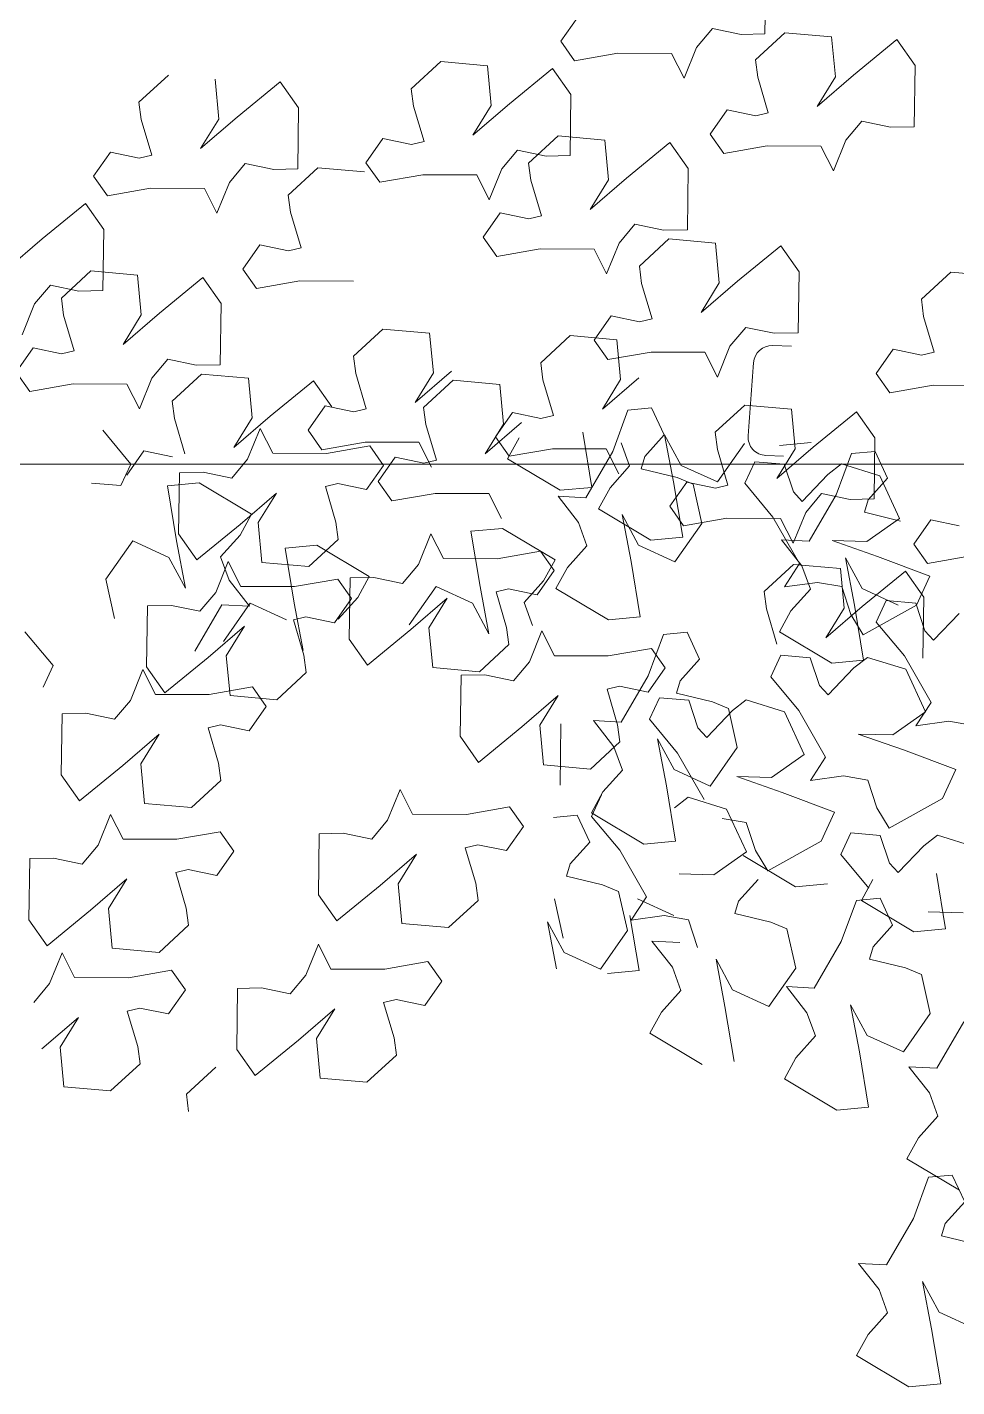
# Model space of a CAD drawing. Header units: metres. Extents: x -44 to 358, y -286 to 66.
# Drawn here: x 267.284 to 267.707, y 11.247 to 11.865 of the extents above; entities that cross this region are included whole.
import ezdxf

# ---------------------------------------------------------------- set-up
doc = ezdxf.new("R2010")
doc.units = ezdxf.units.M
doc.header["$LTSCALE"] = 0.3
doc.linetypes.add('CONTINU', pattern=[0])
doc.layers.add('arbustos', color=95, linetype='Continuous', lineweight=0)
doc.layers.add('EL0', color=7, linetype='Continuous', lineweight=15)
doc.layers.add('matas', color=74, linetype='Continuous', lineweight=0, transparency=0.6)

# ---------------------------------------------------------------- blocks, each defined once
blk = doc.blocks.new('A$C4E4C09DE')
at = {"layer": 'matas', "color": 97, "linetype": 'CONTINU', "true_color": 0x467138}
for p, q in [((93.954, 78.949), (93.893, 75.96)), ((87.437, 75.913), (86.495, 74.67)), ((89.492, 74.103), (87.437, 75.913)), ((90.626, 75.925), (90.376, 73.989)), ((92.918, 76.049), (90.626, 75.925)), ((94.314, 74.671), (92.918, 76.049)), ((93.893, 75.96), (95.061, 75.895)), ((95.061, 75.895), (96.468, 76.138)), ((96.468, 76.138), (97.211, 75.187)), ((103.862, 75.252), (103.073, 76.468)), ((97.211, 75.187), (97.768, 73.658)), ((103.158, 74.323), (103.862, 75.252)), ((86.495, 74.67), (86.433, 71.681)), ((94.172, 73.833), (94.314, 74.671)), ((97.768, 73.658), (98.426, 74.851)), ((98.426, 74.851), (101.054, 74.766)), ((101.054, 74.766), (103.158, 74.323)), ((91.217, 72.509), (89.492, 74.103)), ((90.376, 73.989), (91.217, 72.509)), ((104.221, 73.915), (103.279, 72.672)), ((106.276, 72.105), (104.221, 73.915)), ((107.41, 73.927), (107.16, 71.991)), ((109.702, 74.051), (107.41, 73.927)), ((111.098, 72.672), (109.702, 74.051)), ((93.599, 72.114), (94.172, 73.833)), ((103.279, 72.672), (103.218, 69.683)), ((110.957, 71.835), (111.098, 72.672)), ((117.517, 72.792), (116.575, 71.549)), ((119.572, 70.982), (117.517, 72.792)), ((120.706, 72.804), (120.456, 70.868)), ((124.394, 71.549), (122.998, 72.928)), ((87.601, 71.617), (89.009, 71.86)), ((89.009, 71.86), (89.752, 70.909)), ((94.206, 71.947), (93.599, 72.114)), ((95.614, 72.19), (94.206, 71.947)), ((96.403, 70.974), (95.614, 72.19)), ((108.001, 70.511), (106.276, 72.105)), ((107.16, 71.991), (108.001, 70.511)), ((86.433, 71.681), (87.601, 71.617)), ((110.383, 70.116), (110.957, 71.835)), ((116.575, 71.549), (116.513, 68.56)), ((124.252, 70.712), (124.394, 71.549)), ((89.752, 70.909), (90.309, 69.38)), ((90.309, 69.38), (90.967, 70.573)), ((90.967, 70.573), (93.594, 70.488)), ((95.699, 70.045), (96.403, 70.974)), ((103.839, 70.624), (101.546, 70.501)), ((105.234, 69.246), (103.839, 70.624)), ((121.297, 69.388), (119.572, 70.982)), ((120.456, 70.868), (121.297, 69.388)), ((123.679, 68.993), (124.252, 70.712)), ((93.594, 70.488), (95.699, 70.045)), ((98.357, 70.489), (97.415, 69.246)), ((100.412, 68.679), (98.357, 70.489)), ((101.546, 70.501), (101.296, 68.565)), ((104.386, 69.618), (105.793, 69.862)), ((105.793, 69.862), (106.536, 68.911)), ((110.991, 69.948), (110.383, 70.116)), ((112.398, 70.192), (110.991, 69.948)), ((113.187, 68.976), (112.398, 70.192)), ((97.415, 69.246), (97.354, 66.257)), ((103.218, 69.683), (104.386, 69.618)), ((105.093, 68.409), (105.234, 69.246)), ((102.137, 67.085), (100.412, 68.679)), ((101.296, 68.565), (102.137, 67.085)), ((106.536, 68.911), (107.093, 67.381)), ((107.093, 67.381), (107.751, 68.575)), ((107.751, 68.575), (110.379, 68.49)), ((112.483, 68.047), (113.187, 68.976)), ((115.538, 68.649), (113.246, 68.526)), ((116.934, 67.271), (115.538, 68.649)), ((116.513, 68.56), (117.681, 68.495)), ((117.681, 68.495), (119.089, 68.739)), ((119.089, 68.739), (119.832, 67.788)), ((124.286, 68.825), (123.679, 68.993)), ((125.694, 69.069), (124.286, 68.825)), ((126.483, 67.853), (125.694, 69.069)), ((104.52, 66.69), (105.093, 68.409)), ((110.379, 68.49), (112.483, 68.047)), ((125.779, 66.924), (126.483, 67.853)), ((116.793, 66.434), (116.934, 67.271)), ((119.832, 67.788), (120.389, 66.258)), ((120.389, 66.258), (121.047, 67.452)), ((121.047, 67.452), (123.674, 67.367)), ((123.674, 67.367), (125.779, 66.924)), ((105.127, 66.522), (104.52, 66.69)), ((106.534, 66.766), (105.127, 66.522)), ((107.323, 65.549), (106.534, 66.766)), ((97.354, 66.257), (98.522, 66.192)), ((98.522, 66.192), (99.929, 66.436)), ((99.929, 66.436), (100.672, 65.484)), ((116.219, 64.715), (116.793, 66.434)), ((126.841, 66.516), (125.899, 65.273)), ((128.896, 64.706), (126.841, 66.516)), ((92.762, 65.634), (91.82, 64.392)), ((94.817, 63.824), (92.762, 65.634)), ((95.952, 65.646), (95.702, 63.71)), ((98.244, 65.77), (95.952, 65.646)), ((99.639, 64.392), (98.244, 65.77)), ((100.672, 65.484), (101.229, 63.955)), ((106.619, 64.621), (107.323, 65.549)), ((125.899, 65.273), (125.838, 62.284)), ((84.394, 64.63), (82.102, 64.506)), ((85.79, 63.252), (84.394, 64.63)), ((101.229, 63.955), (101.887, 65.149)), ((101.887, 65.149), (104.515, 65.063)), ((104.515, 65.063), (106.619, 64.621)), ((116.827, 64.547), (116.219, 64.715)), ((118.234, 64.791), (116.827, 64.547)), ((119.023, 63.574), (118.234, 64.791)), ((130.621, 63.112), (128.896, 64.706)), ((91.82, 64.392), (91.759, 61.403)), ((99.498, 63.554), (99.639, 64.392)), ((85.649, 62.414), (85.79, 63.252)), ((96.543, 62.23), (94.817, 63.824)), ((95.702, 63.71), (96.543, 62.23)), ((98.925, 61.835), (99.498, 63.554)), ((118.319, 62.646), (119.023, 63.574)), ((126.459, 63.225), (124.167, 63.101)), ((127.855, 61.847), (126.459, 63.225)), ((113.587, 63.174), (116.215, 63.089)), ((116.215, 63.089), (118.319, 62.646)), ((120.977, 63.089), (120.036, 61.847)), ((123.032, 61.279), (120.977, 63.089)), ((124.167, 63.101), (123.917, 61.165)), ((85.075, 60.695), (85.649, 62.414)), ((100.94, 61.911), (99.532, 61.668)), ((101.728, 60.695), (100.94, 61.911)), ((125.838, 62.284), (127.006, 62.219)), ((127.006, 62.219), (128.413, 62.463)), ((128.413, 62.463), (129.156, 61.511)), ((91.759, 61.403), (92.927, 61.338)), ((92.927, 61.338), (94.335, 61.581)), ((94.335, 61.581), (95.078, 60.63)), ((99.532, 61.668), (98.925, 61.835)), ((120.036, 61.847), (119.974, 58.858)), ((124.758, 59.685), (123.032, 61.279)), ((127.713, 61.009), (127.855, 61.847)), ((129.156, 61.511), (129.713, 59.982)), ((85.683, 60.528), (85.075, 60.695)), ((87.09, 60.771), (85.683, 60.528)), ((87.879, 59.555), (87.09, 60.771)), ((92.99, 60.734), (92.06, 60.734)), ((92.99, 60.734), (92.06, 60.734)), ((95.078, 60.63), (95.635, 59.101)), ((100.612, 60.755), (100.362, 58.819)), ((102.905, 60.879), (100.612, 60.755)), ((101.025, 59.766), (101.728, 60.695)), ((104.3, 59.501), (102.905, 60.879)), ((109.783, 60.755), (109.533, 58.819)), ((112.075, 60.879), (109.783, 60.755)), ((113.471, 59.501), (112.075, 60.879)), ((123.917, 61.165), (124.758, 59.685)), ((127.14, 59.291), (127.713, 61.009)), ((95.635, 59.101), (96.293, 60.294)), ((96.293, 60.294), (98.92, 60.209)), ((98.92, 60.209), (101.025, 59.766)), ((87.175, 58.626), (87.879, 59.555)), ((104.159, 58.663), (104.3, 59.501)), ((113.329, 58.663), (113.471, 59.501)), ((127.747, 59.123), (127.14, 59.291)), ((129.155, 59.366), (127.747, 59.123)), ((129.944, 58.15), (129.155, 59.366)), ((82.443, 59.154), (85.071, 59.069)), ((85.071, 59.069), (87.175, 58.626)), ((101.203, 57.339), (99.478, 58.933)), ((100.362, 58.819), (101.203, 57.339)), ((103.585, 56.944), (104.159, 58.663)), ((110.374, 57.339), (108.648, 58.933)), ((109.533, 58.819), (110.374, 57.339)), ((112.756, 56.944), (113.329, 58.663)), ((119.974, 58.858), (121.142, 58.793)), ((121.142, 58.793), (122.55, 59.036)), ((122.55, 59.036), (123.293, 58.085)), ((106.265, 58.372), (106.015, 56.436)), ((108.558, 58.496), (106.265, 58.372)), ((109.953, 57.117), (108.558, 58.496)), ((115.383, 58.235), (114.441, 56.992)), ((117.438, 56.425), (115.383, 58.235)), ((118.572, 58.247), (118.322, 56.311)), ((120.864, 58.37), (118.572, 58.247)), ((122.26, 56.992), (120.864, 58.37)), ((123.293, 58.085), (123.85, 56.556)), ((129.24, 57.221), (129.944, 58.15)), ((88.769, 57.642), (87.828, 56.399)), ((90.824, 55.832), (88.769, 57.642)), ((91.959, 57.653), (91.709, 55.718)), ((94.251, 57.777), (91.959, 57.653)), ((95.647, 56.399), (94.251, 57.777)), ((98.796, 57.479), (98.138, 56.188)), ((99.953, 57.334), (98.796, 57.479)), ((100.621, 55.29), (99.953, 57.334)), ((123.85, 56.556), (124.508, 57.749)), ((124.508, 57.749), (127.135, 57.664)), ((127.135, 57.664), (129.24, 57.221)), ((104.193, 56.777), (103.585, 56.944)), ((105.6, 57.02), (104.193, 56.777)), ((106.856, 54.956), (105.131, 56.55)), ((106.389, 55.804), (105.6, 57.02)), ((109.812, 56.28), (109.953, 57.117)), ((113.363, 56.777), (112.756, 56.944)), ((114.771, 57.02), (113.363, 56.777)), ((115.559, 55.804), (114.771, 57.02)), ((122.119, 56.155), (122.26, 56.992)), ((87.828, 56.399), (87.766, 53.41)), ((90.931, 56.064), (92.478, 55.87)), ((94.199, 55.895), (95.452, 53.972)), ((95.505, 55.562), (95.647, 56.399)), ((97.254, 54.723), (98.115, 56.192)), ((98.115, 56.192), (97.597, 53.901)), ((98.138, 56.188), (99.052, 55.091)), ((102.128, 56.181), (101.588, 53.496)), ((106.015, 56.436), (106.856, 54.956)), ((109.238, 54.561), (109.812, 56.28)), ((119.163, 54.831), (117.438, 56.425)), ((118.322, 56.311), (119.163, 54.831)), ((121.545, 54.436), (122.119, 56.155)), ((87.796, 55.738), (87.137, 54.447)), ((88.952, 55.593), (87.796, 55.738)), ((89.621, 53.549), (88.952, 55.593)), ((92.55, 54.237), (90.824, 55.832)), ((91.709, 55.718), (92.55, 54.237)), ((93.129, 55.35), (92.268, 55.35)), ((93.129, 55.35), (92.268, 55.35)), ((94.932, 53.843), (95.505, 55.562)), ((99.781, 54.604), (100.234, 55.723)), ((100.295, 54.21), (100.953, 55.403)), ((101.861, 52.972), (100.621, 55.29)), ((100.953, 55.403), (103.581, 55.318)), ((103.581, 55.318), (105.685, 54.875)), ((105.755, 54.743), (105.227, 55.787)), ((105.685, 54.875), (106.389, 55.804)), ((109.466, 54.21), (110.124, 55.403)), ((110.124, 55.403), (112.751, 55.318)), ((112.751, 55.318), (114.856, 54.875)), ((114.856, 54.875), (115.559, 55.804)), ((117.91, 55.81), (117.252, 54.616)), ((118.467, 54.281), (117.91, 55.81)), ((125.606, 55.451), (124.17, 53.85)), ((87.525, 54.548), (86.486, 52.501)), ((89.417, 55.067), (87.525, 54.548)), ((90.071, 54.526), (89.417, 55.067)), ((92.215, 54.953), (91.722, 53.613)), ((93.663, 55.028), (92.215, 54.953)), ((94.115, 53.954), (93.663, 55.028)), ((95.452, 53.972), (97.254, 54.723)), ((99.052, 55.091), (99.211, 54.481)), ((100.696, 53.507), (99.781, 54.604)), ((103.135, 53.302), (105.755, 54.743)), ((109.846, 54.393), (109.238, 54.561)), ((111.253, 54.637), (109.846, 54.393)), ((112.042, 53.421), (111.253, 54.637)), ((112.52, 55.144), (111.816, 54.216)), ((114.624, 54.701), (112.52, 55.144)), ((117.252, 54.616), (114.624, 54.701)), ((87.137, 54.447), (88.052, 53.35)), ((91.273, 53.17), (90.071, 54.526)), ((92.679, 52.353), (94.115, 53.954)), ((96.947, 53.918), (95.539, 53.675)), ((97.435, 54.118), (96.639, 53.822)), ((97.735, 52.702), (96.947, 53.918)), ((97.597, 53.901), (97.057, 51.216)), ((99.211, 54.481), (97.435, 54.118)), ((111.816, 54.216), (112.605, 52.999)), ((119.21, 53.329), (118.467, 54.281)), ((123.56, 54.512), (122.153, 54.268)), ((124.349, 53.295), (123.56, 54.512)), ((87.766, 53.41), (88.934, 53.345)), ((88.052, 53.35), (88.21, 52.74)), ((88.934, 53.345), (90.342, 53.588)), ((90.861, 51.231), (89.621, 53.549)), ((90.342, 53.588), (91.085, 52.637)), ((91.722, 53.613), (91.273, 53.17)), ((95.539, 53.675), (94.932, 53.843)), ((96.639, 53.822), (96.144, 51.924)), ((101.224, 52.463), (100.696, 53.507)), ((101.588, 53.496), (103.135, 53.302)), ((111.338, 52.492), (112.042, 53.421)), ((112.605, 52.999), (114.012, 53.243)), ((114.012, 53.243), (114.62, 53.075)), ((120.617, 53.573), (119.21, 53.329)), ((121.785, 53.508), (120.617, 53.573)), ((121.724, 50.519), (121.785, 53.508)), ((124.17, 53.85), (124.622, 52.776)), ((88.21, 52.74), (86.435, 52.377)), ((91.085, 52.637), (91.642, 51.108)), ((97.032, 51.773), (97.735, 52.702)), ((103.224, 52.999), (101.861, 52.972)), ((102.178, 51.752), (103.224, 52.999)), ((105.948, 51.826), (106.606, 53.02)), ((106.606, 53.02), (109.234, 52.935)), ((109.234, 52.935), (111.338, 52.492)), ((114.62, 53.075), (114.046, 51.356)), ((117.843, 51.2), (117.002, 52.68)), ((117.002, 52.68), (118.727, 51.086)), ((120.798, 53.046), (118.178, 51.605)), ((122.345, 52.852), (120.798, 53.046)), ((121.805, 50.167), (122.345, 52.852)), ((124.622, 52.776), (126.07, 52.851)), ((84.956, 52.49), (83.549, 52.247)), ((85.745, 51.274), (84.956, 52.49)), ((86.486, 52.501), (88.038, 51.316)), ((91.292, 50.12), (92.679, 52.353)), ((91.642, 51.108), (92.3, 52.302)), ((92.3, 52.302), (94.927, 52.216)), ((94.927, 52.216), (97.032, 51.773)), ((96.144, 51.924), (97.397, 50.001)), ((98.605, 51.022), (101.224, 52.463)), ((99.198, 50.752), (100.06, 52.221)), ((100.06, 52.221), (99.542, 49.93)), ((85.041, 50.345), (85.745, 51.274)), ((89.74, 51.305), (87.497, 50.608)), ((88.038, 51.316), (89.74, 51.305)), ((92.224, 51.258), (90.861, 51.231)), ((91.178, 50.011), (92.224, 51.258)), ((101.726, 50.633), (102.178, 51.752)), ((105.878, 51.336), (103.259, 49.895)), ((107.426, 51.142), (105.878, 51.336)), ((114.046, 51.356), (113.905, 50.519)), ((118.178, 51.605), (118.706, 50.561)), ((82.937, 50.788), (85.041, 50.345)), ((87.497, 50.608), (84.902, 49.733)), ((97.057, 51.216), (98.605, 51.022)), ((97.397, 50.001), (99.198, 50.752)), ((102.64, 49.536), (101.726, 50.633)), ((106.886, 48.457), (107.426, 51.142)), ((109.38, 50.955), (108.722, 49.762)), ((109.937, 49.426), (109.38, 50.955)), ((117.593, 49.264), (117.843, 51.2)), ((118.706, 50.561), (119.621, 49.464)), ((118.727, 51.086), (120.782, 49.276)), ((86.104, 49.937), (85.162, 48.694)), ((88.159, 48.127), (86.104, 49.937)), ((88.198, 49.011), (89.06, 50.479)), ((89.06, 50.479), (88.542, 48.188)), ((89.293, 49.949), (89.043, 48.013)), ((91.585, 50.073), (89.293, 49.949)), ((90.726, 48.892), (91.178, 50.011)), ((91.996, 48.954), (91.292, 50.12)), ((92.981, 48.694), (91.585, 50.073)), ((99.542, 49.93), (99.002, 47.245)), ((103.259, 49.895), (103.787, 48.85)), ((103.99, 50.29), (103.286, 49.361)), ((106.095, 49.847), (103.99, 50.29)), ((114.94, 50.196), (112.321, 48.755)), ((113.905, 50.519), (115.3, 49.141)), ((116.487, 50.002), (114.94, 50.196)), ((115.947, 47.317), (116.487, 50.002)), ((120.782, 49.276), (121.724, 50.519)), ((121.287, 47.876), (121.805, 50.167)), ((123.95, 50.096), (122.148, 49.344)), ((125.203, 48.172), (123.95, 50.096)), ((84.902, 49.733), (85.507, 48.296)), ((89.198, 49.068), (90.393, 49.236)), ((90.393, 49.236), (91.996, 48.954)), ((103.168, 48.492), (102.64, 49.536)), ((103.286, 49.361), (104.075, 48.145)), ((108.722, 49.762), (106.095, 49.847)), ((110.68, 48.475), (109.937, 49.426)), ((115.3, 49.141), (117.593, 49.264)), ((119.243, 49.245), (118.585, 48.052)), ((119.621, 49.464), (119.169, 48.344)), ((119.8, 47.716), (119.243, 49.245)), ((122.148, 49.344), (121.287, 47.876)), ((85.162, 48.694), (85.1, 45.705)), ((86.397, 48.259), (88.198, 49.011)), ((88.705, 47.728), (89.198, 49.068)), ((91.64, 47.795), (90.726, 48.892)), ((92.839, 47.857), (92.981, 48.694)), ((103.787, 48.85), (104.701, 47.754)), ((112.088, 48.718), (110.68, 48.475)), ((113.256, 48.653), (112.088, 48.718)), ((112.321, 48.755), (112.849, 47.71)), ((113.853, 48.58), (113.149, 47.651)), ((113.194, 45.664), (113.256, 48.653)), ((115.957, 48.137), (113.853, 48.58)), ((84.608, 46.606), (83.406, 47.962)), ((85.55, 48.389), (85.057, 47.048)), ((85.507, 48.296), (88.065, 46.748)), ((86.998, 48.464), (85.55, 48.389)), ((87.45, 47.39), (86.998, 48.464)), ((88.542, 48.188), (88.002, 45.503)), ((89.884, 46.533), (88.159, 48.127)), ((89.043, 48.013), (89.884, 46.533)), ((100.549, 47.051), (103.168, 48.492)), ((104.075, 48.145), (105.483, 48.388)), ((105.483, 48.388), (106.09, 48.221)), ((106.09, 48.221), (105.517, 46.502)), ((106.368, 46.166), (106.886, 48.457)), ((109.03, 48.386), (107.229, 47.634)), ((110.284, 46.462), (109.03, 48.386)), ((118.585, 48.052), (115.957, 48.137)), ((119.169, 48.344), (118.123, 47.097)), ((124.707, 46.275), (125.203, 48.172)), ((86.015, 45.789), (87.45, 47.39)), ((88.065, 46.748), (88.705, 47.728)), ((92.168, 46.75), (91.64, 47.795)), ((92.266, 46.138), (92.839, 47.857)), ((99.002, 47.245), (100.549, 47.051)), ((104.701, 47.754), (104.249, 46.634)), ((107.229, 47.634), (106.368, 46.166)), ((109.313, 46.346), (108.472, 47.826)), ((108.472, 47.826), (110.197, 46.232)), ((112.849, 47.71), (113.763, 46.614)), ((113.149, 47.651), (113.938, 46.435)), ((115.429, 45.026), (115.947, 47.317)), ((118.092, 47.246), (116.29, 46.494)), ((119.345, 45.322), (118.092, 47.246)), ((120.543, 46.765), (119.8, 47.716)), ((85.057, 47.048), (84.608, 46.606)), ((89.549, 45.309), (92.168, 46.75)), ((96.681, 46.572), (96.022, 45.28)), ((97.837, 46.427), (96.681, 46.572)), ((113.938, 46.435), (115.345, 46.678)), ((115.345, 46.678), (115.953, 46.511)), ((118.123, 47.097), (119.485, 47.124)), ((119.485, 47.124), (120.725, 44.806)), ((121.95, 47.008), (120.543, 46.765)), ((123.118, 46.943), (121.95, 47.008)), ((123.057, 43.954), (123.118, 46.943)), ((98.506, 44.383), (97.837, 46.427)), ((103.785, 46.389), (103.127, 45.195)), ((104.342, 44.86), (103.785, 46.389)), ((105.517, 46.502), (105.375, 45.664)), ((109.063, 44.41), (109.313, 46.346)), ((110.197, 46.232), (112.252, 44.422)), ((115.953, 46.511), (115.379, 44.792)), ((118.335, 46.116), (120.06, 44.522)), ((119.176, 44.636), (118.335, 46.116)), ((84.627, 43.556), (86.015, 45.789)), ((87.815, 45.653), (85.923, 45.134)), ((88.469, 45.112), (87.815, 45.653)), ((88.002, 45.503), (89.549, 45.309)), ((90.613, 45.538), (90.12, 44.198)), ((92.061, 45.614), (90.613, 45.538)), ((92.513, 44.54), (92.061, 45.614)), ((96.022, 45.28), (96.937, 44.183)), ((98.396, 45.723), (97.692, 44.795)), ((100.5, 45.281), (98.396, 45.723)), ((103.127, 45.195), (100.5, 45.281)), ((105.375, 45.664), (106.771, 44.286)), ((112.252, 44.422), (113.194, 45.664)), ((129.067, 45.46), (127.631, 43.859)), ((85.923, 45.134), (84.884, 43.086)), ((89.671, 43.756), (88.469, 45.112)), ((97.692, 44.795), (98.481, 43.579)), ((105.086, 43.908), (104.342, 44.86)), ((115.379, 44.792), (115.238, 43.954)), ((118.926, 42.7), (119.176, 44.636)), ((90.12, 44.198), (89.671, 43.756)), ((91.077, 42.939), (92.513, 44.54)), ((96.937, 44.183), (97.095, 43.573)), ((99.746, 42.065), (98.506, 44.383)), ((106.493, 44.152), (105.086, 43.908)), ((107.661, 44.087), (106.493, 44.152)), ((106.771, 44.286), (109.063, 44.41)), ((107.6, 41.098), (107.661, 44.087)), ((115.238, 43.954), (116.633, 42.576)), ((120.06, 44.522), (122.115, 42.712)), ((122.115, 42.712), (123.057, 43.954)), ((85.332, 42.389), (84.627, 43.556)), ((93.678, 43.367), (91.787, 42.847)), ((94.333, 42.826), (93.678, 43.367)), ((97.095, 43.573), (95.32, 43.211)), ((96.477, 43.252), (95.984, 41.912)), ((97.924, 43.327), (96.477, 43.252)), ((98.377, 42.253), (97.924, 43.327)), ((98.481, 43.579), (99.888, 43.822)), ((99.888, 43.822), (100.495, 43.654)), ((100.495, 43.654), (99.922, 41.935)), ((103.718, 41.779), (102.878, 43.259)), ((102.878, 43.259), (104.603, 41.665)), ((123.236, 43.821), (122.578, 42.627)), ((123.793, 42.292), (123.236, 43.821)), ((127.631, 43.859), (128.083, 42.785)), ((82.533, 42.503), (83.729, 42.671)), ((83.729, 42.671), (85.332, 42.389)), ((84.884, 43.086), (86.436, 41.902)), ((89.69, 40.706), (91.077, 42.939)), ((91.787, 42.847), (90.748, 40.8)), ((94.524, 42.914), (94.028, 41.017)), ((95.535, 41.469), (94.333, 42.826)), ((95.32, 43.211), (94.524, 42.914)), ((116.633, 42.576), (118.926, 42.7)), ((117.846, 43.155), (117.142, 42.227)), ((119.95, 42.712), (117.846, 43.155)), ((122.578, 42.627), (119.95, 42.712)), ((95.984, 41.912), (95.535, 41.469)), ((96.941, 40.652), (98.377, 42.253)), ((101.109, 42.091), (99.746, 42.065)), ((99.922, 41.935), (99.781, 41.098)), ((100.063, 40.844), (101.109, 42.091)), ((117.142, 42.227), (117.931, 41.01)), ((124.536, 41.34), (123.793, 42.292)), ((88.138, 41.89), (85.895, 41.193)), ((86.436, 41.902), (88.138, 41.89)), ((97.083, 39.845), (97.944, 41.313)), ((97.944, 41.313), (97.426, 39.022)), ((102.694, 41.876), (102.632, 38.887)), ((103.469, 39.843), (103.718, 41.779)), ((104.603, 41.665), (106.658, 39.855)), ((117.931, 41.01), (119.338, 41.254)), ((119.338, 41.254), (119.945, 41.086)), ((125.943, 41.584), (124.536, 41.34)), ((127.111, 41.519), (125.943, 41.584)), ((127.05, 38.53), (127.111, 41.519)), ((85.895, 41.193), (83.3, 40.318)), ((90.394, 39.539), (89.69, 40.706)), ((90.748, 40.8), (92.3, 39.616)), ((94.028, 41.017), (95.282, 39.093)), ((95.553, 38.419), (96.941, 40.652)), ((99.61, 39.725), (100.063, 40.844)), ((99.781, 41.098), (101.176, 39.72)), ((106.658, 39.855), (107.6, 41.098)), ((119.945, 41.086), (119.372, 39.367)), ((123.169, 39.211), (122.328, 40.691)), ((122.328, 40.691), (124.053, 39.097)), ((83.3, 40.318), (83.905, 38.881)), ((87.103, 38.313), (87.596, 39.653)), ((87.596, 39.653), (88.792, 39.821)), ((88.792, 39.821), (90.394, 39.539)), ((94.002, 39.604), (91.759, 38.907)), ((92.3, 39.616), (94.002, 39.604)), ((95.282, 39.093), (97.083, 39.845)), ((100.525, 38.628), (99.61, 39.725)), ((101.176, 39.72), (103.469, 39.843)), ((119.372, 39.367), (119.231, 38.53)), ((83.905, 38.881), (86.463, 37.334)), ((91.759, 38.907), (89.164, 38.032)), ((97.426, 39.022), (96.886, 36.337)), ((101.053, 37.584), (100.525, 38.628)), ((122.919, 37.275), (123.169, 39.211)), ((124.053, 39.097), (126.108, 37.287)), ((86.463, 37.334), (87.103, 38.313)), ((89.164, 38.032), (89.769, 36.595)), ((94.447, 37.993), (93.408, 35.945)), ((96.338, 38.512), (94.447, 37.993)), ((96.993, 37.971), (96.338, 38.512)), ((101.037, 37.399), (100.584, 38.473)), ((110.45, 38.396), (109.792, 37.203)), ((111.007, 36.867), (110.45, 38.396)), ((119.231, 38.53), (120.626, 37.152)), ((126.108, 37.287), (127.05, 38.53)), ((92.967, 36.027), (93.46, 37.367)), ((93.46, 37.367), (94.655, 37.535)), ((98.434, 36.143), (101.053, 37.584)), ((99.601, 35.798), (101.037, 37.399)), ((101.744, 37.439), (101.085, 36.148)), ((102.9, 37.294), (101.744, 37.439)), ((105.06, 37.731), (104.356, 36.802)), ((107.165, 37.288), (105.06, 37.731)), ((109.792, 37.203), (107.165, 37.288)), ((120.626, 37.152), (122.919, 37.275)), ((84.085, 37.084), (82.194, 36.565)), ((84.739, 36.543), (84.085, 37.084)), ((86.883, 36.97), (86.39, 35.629)), ((88.331, 37.045), (86.883, 36.97)), ((88.783, 35.971), (88.331, 37.045)), ((89.769, 36.595), (92.327, 35.047)), ((104.356, 36.802), (105.145, 35.586)), ((111.75, 35.916), (111.007, 36.867)), ((124.569, 36.686), (123.911, 35.493)), ((125.126, 35.157), (124.569, 36.686)), ((85.941, 35.187), (84.739, 36.543)), ((87.347, 34.37), (88.783, 35.971)), ((92.327, 35.047), (92.967, 36.027)), ((93.408, 35.945), (94.96, 34.761)), ((96.886, 36.337), (98.434, 36.143)), ((101.085, 36.148), (101.999, 35.051)), ((113.157, 36.159), (111.75, 35.916)), ((114.326, 36.094), (113.157, 36.159)), ((114.264, 33.105), (114.326, 36.094)), ((119.179, 36.021), (118.475, 35.092)), ((121.283, 35.578), (119.179, 36.021)), ((86.39, 35.629), (85.941, 35.187)), ((90.936, 34.319), (93.555, 35.761)), ((98.213, 33.565), (99.601, 35.798)), ((105.145, 35.586), (106.552, 35.829)), ((106.552, 35.829), (107.16, 35.662)), ((107.16, 35.662), (106.586, 33.943)), ((109.542, 35.267), (111.267, 33.673)), ((110.383, 33.787), (109.542, 35.267)), ((123.911, 35.493), (121.283, 35.578)), ((84.071, 35.2), (83.531, 32.516)), ((87.697, 33.763), (87.169, 34.807)), ((92.786, 34.606), (93.701, 33.509)), ((94.96, 34.761), (96.662, 34.749)), ((101.999, 35.051), (102.158, 34.441)), ((118.475, 35.092), (119.264, 33.876)), ((125.869, 34.206), (125.126, 35.157)), ((89.389, 34.514), (90.936, 34.319)), ((100.382, 34.078), (99.587, 33.782)), ((102.158, 34.441), (100.382, 34.078)), ((106.586, 33.943), (106.445, 33.105)), ((119.264, 33.876), (120.671, 34.119)), ((120.671, 34.119), (121.278, 33.952)), ((121.278, 33.952), (120.705, 32.233)), ((127.276, 34.449), (125.869, 34.206)), ((128.444, 34.384), (127.276, 34.449)), ((128.383, 31.395), (128.444, 34.384)), ((82.706, 33.333), (84.408, 33.321)), ((85.078, 32.321), (87.697, 33.763)), ((86.786, 33.899), (86.127, 32.608)), ((87.942, 33.754), (86.786, 33.899)), ((88.611, 31.71), (87.942, 33.754)), ((93.701, 33.509), (93.859, 32.899)), ((96.845, 32.703), (98.647, 33.455)), ((98.918, 32.398), (98.213, 33.565)), ((99.587, 33.782), (99.091, 31.884)), ((102.713, 33.305), (102.217, 31.407)), ((110.133, 31.851), (110.383, 33.787)), ((111.267, 33.673), (113.322, 31.863)), ((124.502, 32.077), (123.661, 33.557)), ((123.661, 33.557), (125.386, 31.963)), ((86.127, 32.608), (87.042, 31.511)), ((93.859, 32.899), (92.084, 32.536)), ((96.12, 32.513), (97.315, 32.681)), ((97.315, 32.681), (98.918, 32.398)), ((98.99, 32.632), (98.45, 29.947)), ((106.445, 33.105), (107.841, 31.727)), ((113.322, 31.863), (114.264, 33.105)), ((83.531, 32.516), (85.078, 32.321)), ((91.288, 32.24), (90.792, 30.342)), ((92.084, 32.536), (91.288, 32.24)), ((95.627, 31.172), (96.12, 32.513)), ((102.146, 30.712), (103.007, 32.18)), ((103.007, 32.18), (102.489, 29.889)), ((120.705, 32.233), (120.564, 31.395)), ((124.252, 30.141), (124.502, 32.077)), ((125.386, 31.963), (127.441, 30.153)), ((87.042, 31.511), (87.2, 30.901)), ((89.851, 29.392), (88.611, 31.71)), ((97.873, 31.417), (96.51, 31.39)), ((96.827, 30.17), (97.873, 31.417)), ((99.091, 31.884), (100.344, 29.96)), ((107.841, 31.727), (110.133, 31.851)), ((120.564, 31.395), (121.959, 30.017)), ((127.441, 30.153), (128.383, 31.395)), ((87.2, 30.901), (85.425, 30.538)), ((93.847, 29.17), (94.708, 30.639)), ((94.708, 30.639), (94.19, 28.348)), ((100.344, 29.96), (102.146, 30.712)), ((114.18, 30.692), (113.522, 29.498)), ((114.737, 29.163), (114.18, 30.692)), ((84.629, 30.242), (84.133, 28.344)), ((85.425, 30.538), (84.629, 30.242)), ((90.792, 30.342), (92.046, 28.419)), ((96.374, 29.051), (96.827, 30.17)), ((98.45, 29.947), (99.997, 29.753)), ((108.79, 30.026), (108.086, 29.098)), ((110.894, 29.583), (108.79, 30.026)), ((121.959, 30.017), (124.252, 30.141)), ((91.214, 29.419), (89.851, 29.392)), ((90.168, 28.172), (91.214, 29.419)), ((113.522, 29.498), (110.894, 29.583)), ((126.702, 29.834), (126.044, 28.64)), ((127.259, 28.304), (126.702, 29.834)), ((87.188, 27.172), (88.05, 28.641)), ((88.05, 28.641), (87.532, 26.349)), ((92.046, 28.419), (93.847, 29.17)), ((97.289, 27.954), (96.374, 29.051)), ((108.086, 29.098), (108.875, 27.881)), ((115.48, 28.211), (114.737, 29.163)), ((121.312, 29.168), (120.609, 28.239)), ((123.417, 28.725), (121.312, 29.168)), ((126.044, 28.64), (123.417, 28.725)), ((83.724, 25.684), (82.484, 28.002)), ((84.133, 28.344), (85.387, 26.421)), ((89.716, 27.053), (90.168, 28.172)), ((94.19, 28.348), (93.65, 25.663)), ((97.817, 26.91), (97.289, 27.954)), ((108.875, 27.881), (110.282, 28.125)), ((110.282, 28.125), (110.89, 27.957)), ((110.89, 27.957), (110.316, 26.238)), ((116.887, 28.455), (115.48, 28.211)), ((118.055, 28.39), (116.887, 28.455)), ((117.994, 25.401), (118.055, 28.39)), ((120.609, 28.239), (121.397, 27.023)), ((128.002, 27.353), (127.259, 28.304)), ((114.113, 26.082), (113.272, 27.562)), ((113.272, 27.562), (114.997, 25.968)), ((85.387, 26.421), (87.188, 27.172)), ((90.63, 25.956), (89.716, 27.053)), ((95.198, 25.469), (97.817, 26.91)), ((121.397, 27.023), (122.805, 27.267)), ((122.805, 27.267), (123.412, 27.099)), ((123.412, 27.099), (122.839, 25.38)), ((126.635, 25.224), (125.794, 26.704)), ((125.794, 26.704), (127.52, 25.11)), ((87.532, 26.349), (86.992, 23.665)), ((91.158, 24.912), (90.63, 25.956)), ((110.316, 26.238), (110.175, 25.401)), ((113.863, 24.146), (114.113, 26.082)), ((114.997, 25.968), (117.052, 24.158)), ((85.087, 25.711), (83.724, 25.684)), ((84.041, 24.464), (85.087, 25.711)), ((110.175, 25.401), (111.571, 24.023)), ((117.052, 24.158), (117.994, 25.401)), ((122.839, 25.38), (122.698, 24.543)), ((88.539, 23.47), (91.158, 24.912)), ((126.385, 23.288), (126.635, 25.224)), ((83.589, 23.345), (84.041, 24.464)), ((111.571, 24.023), (113.863, 24.146)), ((120.381, 23.126), (118.985, 24.504)), ((122.698, 24.543), (124.093, 23.164)), ((84.503, 22.248), (83.589, 23.345)), ((86.992, 23.665), (88.539, 23.47)), ((124.093, 23.164), (126.385, 23.288)), ((120.24, 22.289), (120.381, 23.126)), ((85.031, 21.204), (84.503, 22.248)), ((82.412, 19.762), (85.031, 21.204)), ((82.788, 20.488), (82.129, 19.197)), ((83.944, 20.343), (82.788, 20.488)), ((84.612, 18.299), (83.944, 20.343)), ((82.129, 19.197), (83.043, 18.1)), ((83.043, 18.1), (83.202, 17.49)), ((85.852, 15.981), (84.612, 18.299)), ((83.202, 17.49), (81.426, 17.127)), ((87.215, 16.008), (85.852, 15.981)), ((86.169, 14.761), (87.215, 16.008)), ((83.189, 13.761), (84.051, 15.23)), ((84.051, 15.23), (83.533, 12.938)), ((85.717, 13.642), (86.169, 14.761)), ((81.388, 13.01), (83.189, 13.761)), ((86.631, 12.545), (85.717, 13.642)), ((83.533, 12.938), (82.993, 10.254)), ((87.159, 11.501), (86.631, 12.545)), ((84.54, 10.06), (87.159, 11.501)), ((82.993, 10.254), (84.54, 10.06))]:
    blk.add_line(p, q, dxfattribs=at)
for centre, major_axis, start_param, end_param in [((92.99, 59.834), (-0.636, 0.636), 3.960752, 5.497787), ((92.99, 59.834), (-0.636, 0.636), 3.960752, 5.497787), ((454.177, 72.033), (-254.907, 254.907), 0.819159, 0.829084), ((454.177, 72.033), (-254.907, 254.907), 0.819159, 0.829084), ((93.129, 56.25), (0.636, 0.636), 3.926991, 5.541473), ((93.129, 56.25), (-0.636, 0.636), 2.356194, 3.970676)]:
    blk.add_ellipse(centre, major_axis=major_axis, ratio=1, start_param=start_param, end_param=end_param, dxfattribs=at)

msp = doc.modelspace()

# ---------------------------------------------------------------- linework, layer by layer
at = {"layer": 'EL0'}
msp.add_line((269.875559, 11.6665421), (263.5882791, 11.6665421), dxfattribs=at)

# ---------------------------------------------------------------- block references
at = {"layer": 'arbustos', "xscale": -0.009285680329938381, "yscale": 0.009285680329938381, "zscale": 0.009285680329938381, "rotation": 358}
msp.add_blockref('A$C4E4C09DE', (268.4661915, 11.1267073, 0), dxfattribs=at)

doc.saveas('drawing.dxf')
